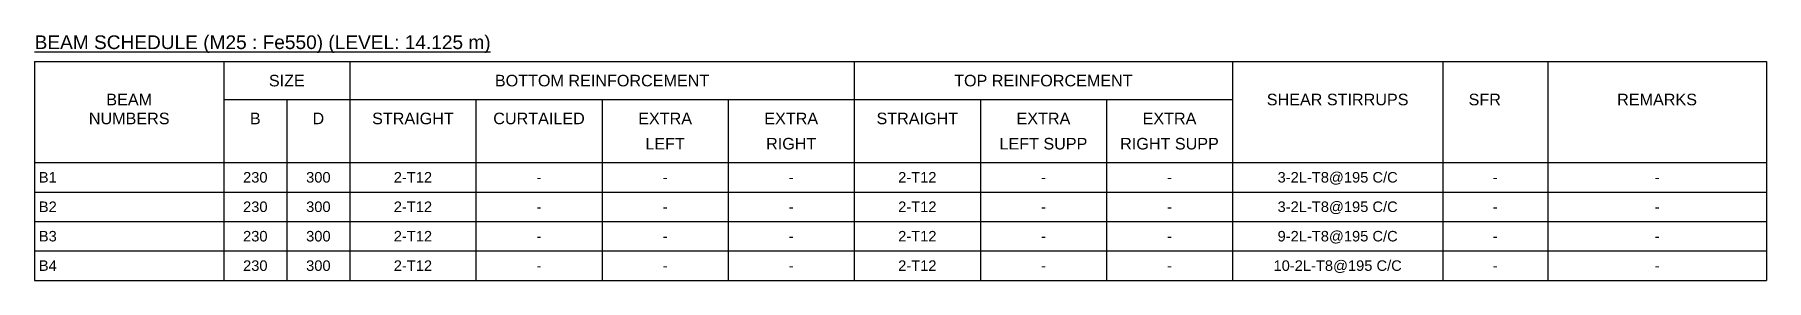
# Model space of a CAD drawing. Header units: inches. Extents: x 0 to 41200, y -5200 to 642.
import ezdxf
from ezdxf.enums import TextEntityAlignment as Align

# ---------------------------------------------------------------- set-up
doc = ezdxf.new("R2010")
doc.units = ezdxf.units.IN
doc.header["$MEASUREMENT"] = 0
for name, color, linetype in [('Schedule Border', 60, 'Continuous'), ('Schedule Header', 4, 'Continuous'), ('Schedule Line', 60, 'Continuous'), ('Text', 31, 'Continuous')]:
    doc.layers.add(name, color=color, linetype=linetype)
doc.styles.add('SC-FGT2', font='sanss___.ttf')
doc.styles.add('SC-FTG1', font='sanss___.ttf')

msp = doc.modelspace()

# ---------------------------------------------------------------- linework, layer by layer
at = {"layer": 'Schedule Border'}
for p, q in [((0, 0), (41200, 0)), ((0, 0), (0, -5200)), ((4500, 0), (4500, -5200)), ((7500, 0), (7500, -5200)), ((19500, 0), (19500, -5200)), ((28500, 0), (28500, -5200)), ((33500, 0), (33500, -5200)), ((36000, 0), (36000, -5200)), ((41200, 0), (41200, -5200)), ((0, -2400), (41200, -2400)), ((0, -5200), (41200, -5200))]:
    msp.add_line(p, q, dxfattribs=at)
at = {"layer": 'Schedule Line'}
for p, q in [((4500, -900), (28500, -900)), ((6000, -900), (6000, -5200)), ((10500, -900), (10500, -5200)), ((13500, -900), (13500, -5200)), ((16500, -900), (16500, -5200)), ((22500, -900), (22500, -5200)), ((25500, -900), (25500, -5200)), ((0, -3100), (41200, -3100)), ((0, -3800), (41200, -3800)), ((0, -4500), (41200, -4500))]:
    msp.add_line(p, q, dxfattribs=at)

# ---------------------------------------------------------------- texts
at = {"layer": 'Schedule Header', "style": 'SC-FTG1'}
msp.add_text('%%UBEAM SCHEDULE (M25 : Fe550) (LEVEL: 14.125 m)', height=325, dxfattribs=at).set_placement((0, 300))
for s, p in [('SIZE', (6000, -450)), ('BOTTOM REINFORCEMENT', (13500, -450)), ('TOP REINFORCEMENT', (24000, -450)), ('BEAM', (2250, -900)), ('SHEAR STIRRUPS', (31000, -900)), ('SFR', (34500, -900)), ('REMARKS', (38600, -900)), ('NUMBERS', (2250, -1350)), ('B', (5250, -1350)), ('D', (6750, -1350)), ('STRAIGHT', (9000, -1350)), ('CURTAILED', (12000, -1350)), ('EXTRA', (15000, -1350)), ('EXTRA', (18000, -1350)), ('STRAIGHT', (21000, -1350)), ('EXTRA', (24000, -1350)), ('EXTRA', (27000, -1350)), ('LEFT', (15000, -1950)), ('RIGHT', (18000, -1950)), ('LEFT SUPP', (24000, -1950)), ('RIGHT SUPP', (27000, -1950))]:
    msp.add_text(s, height=275, dxfattribs=at).set_placement(p, align=Align.MIDDLE)
at = {"layer": 'Text', "style": 'SC-FGT2'}
for s, p in [('B1', (100, -2750)), ('B2', (100, -3450)), ('B3', (100, -4150)), ('B4', (100, -4850))]:
    msp.add_text(s, height=250, dxfattribs=at).set_placement(p, align=Align.MIDDLE_LEFT)
for s, p in [('230', (5250, -2750)), ('300', (6750, -2750)), ('2-T12', (9000, -2750)), ('-', (12000, -2750)), ('-', (15000, -2750)), ('-', (18000, -2750)), ('2-T12', (21000, -2750)), ('-', (24000, -2750)), ('-', (27000, -2750)), ('3-2L-T8@195 C/C', (31000, -2750)), ('-', (34750, -2750)), ('-', (38600, -2750)), ('230', (5250, -3450)), ('300', (6750, -3450)), ('2-T12', (9000, -3450)), ('-', (12000, -3450)), ('-', (15000, -3450)), ('-', (18000, -3450)), ('2-T12', (21000, -3450)), ('-', (24000, -3450)), ('-', (27000, -3450)), ('3-2L-T8@195 C/C', (31000, -3450)), ('-', (34750, -3450)), ('-', (38600, -3450)), ('230', (5250, -4150)), ('300', (6750, -4150)), ('2-T12', (9000, -4150)), ('2-T12', (21000, -4150)), ('9-2L-T8@195 C/C', (31000, -4150)), ('-', (12000, -4150)), ('-', (15000, -4150)), ('-', (18000, -4150)), ('-', (24000, -4150)), ('-', (27000, -4150)), ('-', (34750, -4150)), ('-', (38600, -4150)), ('230', (5250, -4850)), ('300', (6750, -4850)), ('2-T12', (9000, -4850)), ('-', (12000, -4850)), ('-', (15000, -4850)), ('-', (18000, -4850)), ('2-T12', (21000, -4850)), ('-', (24000, -4850)), ('-', (27000, -4850)), ('10-2L-T8@195 C/C', (31000, -4850)), ('-', (34750, -4850)), ('-', (38600, -4850))]:
    msp.add_text(s, height=250, dxfattribs=at).set_placement(p, align=Align.MIDDLE_CENTER)

doc.saveas('drawing.dxf')
